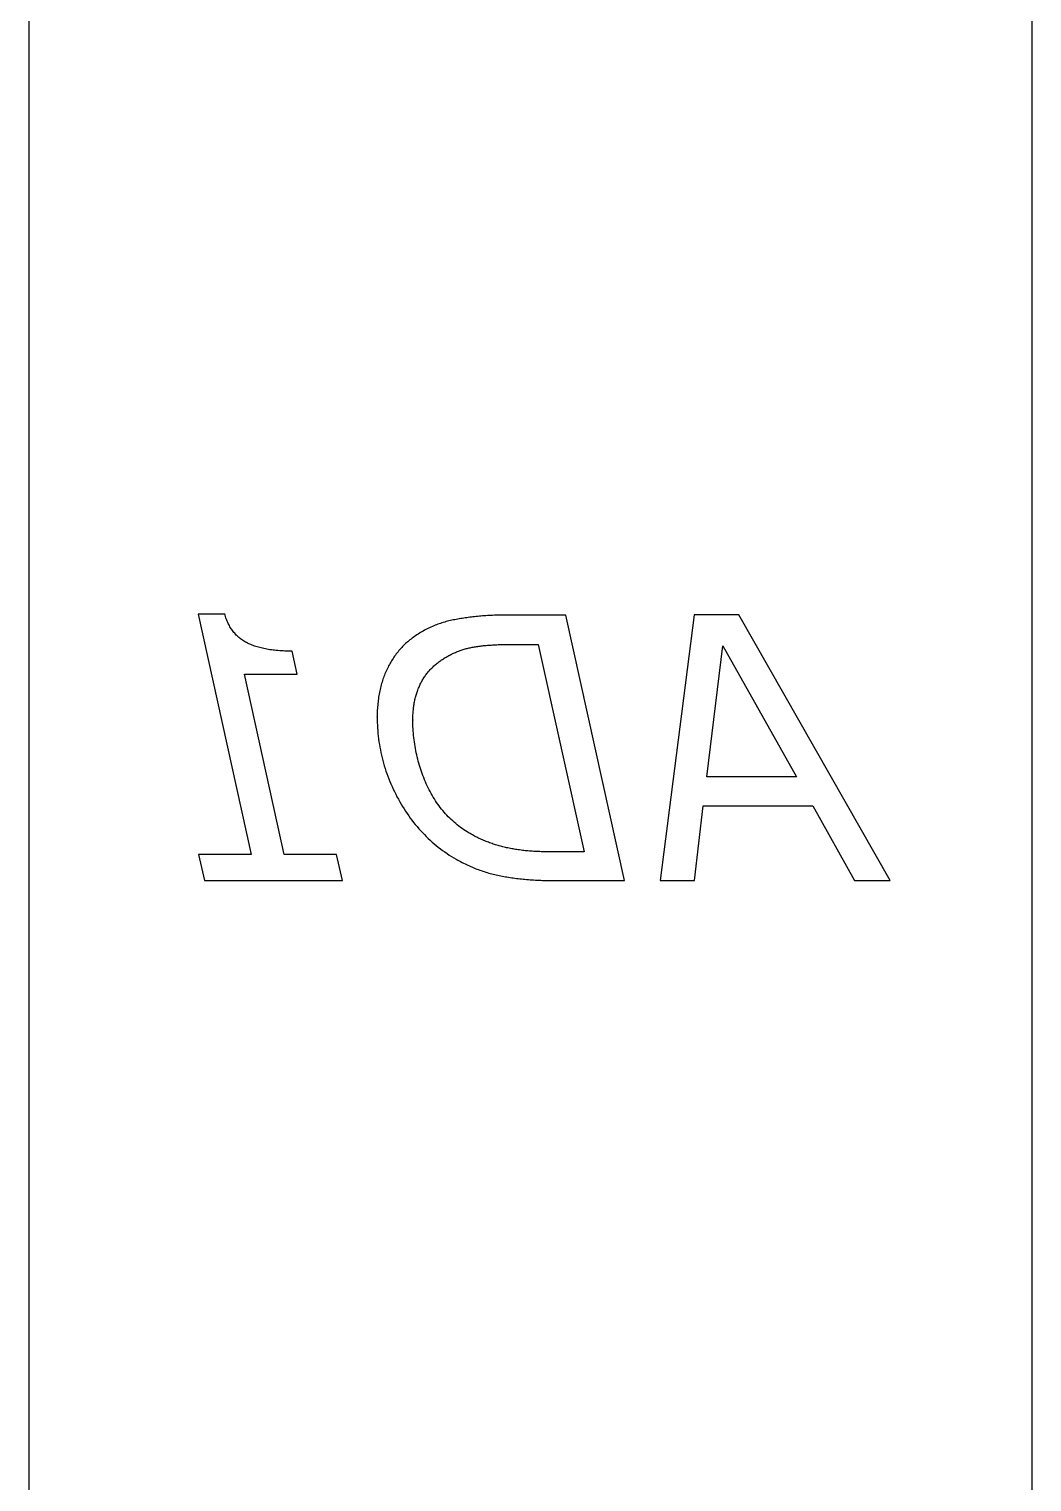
# Model space of a CAD drawing. Extents: x 0.1 to 3.8, y 0.1 to 10.9.
# Drawn here: x 0.062 to 1.938, y 2.778 to 5.494 of the extents above; entities that cross this region are included whole.
import ezdxf

# ---------------------------------------------------------------- set-up
doc = ezdxf.new("R2010")
doc.units = 0
doc.layers.add('CAPA_1', color=7, linetype='CONTINUOUS')

msp = doc.modelspace()

# ---------------------------------------------------------------- linework, layer by layer
at = {"layer": 'CAPA_1', "color": 7}
for points in [[(0.0621, 9.9379), (1.9379, 9.9379), (1.9379, 0.0621), (0.0621, 0.0621)], [(1.2427, 3.9021), (1.3069, 3.9021), (1.3229, 4.0417), (1.5279, 4.0417), (1.6058, 3.9021), (1.6726, 3.9021), (1.3896, 4.3984), (1.306, 4.3984)], [(1.3299, 4.0957), (1.3596, 4.3407), (1.4976, 4.0957)]]:
    msp.add_lwpolyline(points, close=True, dxfattribs=at)
for points in [[(0.4281, 4.4001), (0.3782, 4.4001), (0.4776, 3.9504), (0.3792, 3.9504), (0.3901, 3.9021)], [(0.4689, 4.3467), (0.467, 4.3478), (0.4651, 4.3489), (0.4632, 4.3501), (0.4614, 4.3513), (0.4596, 4.3525), (0.4578, 4.3538), (0.4561, 4.3552), (0.4545, 4.3565), (0.4529, 4.358), (0.4513, 4.3594), (0.4498, 4.3609), (0.4483, 4.3625), (0.4468, 4.3641), (0.4454, 4.3657), (0.4441, 4.3674), (0.4427, 4.3691), (0.4415, 4.3709), (0.4402, 4.3727), (0.439, 4.3745), (0.4379, 4.3764), (0.4368, 4.3784), (0.4357, 4.3803), (0.4347, 4.3824), (0.4337, 4.3844), (0.4328, 4.3865), (0.4319, 4.3887), (0.431, 4.3909), (0.4302, 4.3931), (0.4295, 4.3954), (0.4287, 4.3977), (0.4281, 4.4001)], [(0.8611, 4.39), (0.8584, 4.3895), (0.8556, 4.389), (0.8529, 4.3885), (0.8502, 4.3879), (0.8475, 4.3872), (0.8448, 4.3866), (0.8422, 4.3859), (0.8395, 4.3851), (0.8369, 4.3844), (0.8343, 4.3836), (0.8317, 4.3827), (0.8291, 4.3818), (0.8265, 4.3809), (0.824, 4.3799), (0.8214, 4.379), (0.8189, 4.3779), (0.8164, 4.3769), (0.8139, 4.3758), (0.8114, 4.3746), (0.809, 4.3734), (0.8065, 4.3722), (0.8041, 4.371), (0.8017, 4.3697), (0.7993, 4.3683), (0.7969, 4.367), (0.7945, 4.3656), (0.7921, 4.3641), (0.7898, 4.3627), (0.7875, 4.3612), (0.7852, 4.3596), (0.7829, 4.358)], [(0.9553, 4.3982), (0.952, 4.3982), (0.9487, 4.3982), (0.9454, 4.3981), (0.9421, 4.398), (0.9389, 4.398), (0.9356, 4.3979), (0.9324, 4.3978), (0.9292, 4.3976), (0.9261, 4.3975), (0.9229, 4.3973), (0.9198, 4.3972), (0.9167, 4.397), (0.9136, 4.3967), (0.9105, 4.3965), (0.9074, 4.3963), (0.9044, 4.396), (0.9014, 4.3957), (0.8984, 4.3954), (0.8954, 4.3951), (0.8924, 4.3948), (0.8895, 4.3944), (0.8866, 4.3941), (0.8836, 4.3937), (0.8808, 4.3933), (0.8779, 4.3929), (0.8751, 4.3924), (0.8722, 4.392), (0.8694, 4.3915), (0.8666, 4.391), (0.8639, 4.3905), (0.8611, 4.39)], [(1.0473, 3.9019), (1.1757, 3.9019), (1.0658, 4.3982), (0.9553, 4.3982)], [(0.5545, 4.3307), (0.551, 4.3307), (0.5475, 4.3308), (0.5441, 4.3308), (0.5407, 4.331), (0.5374, 4.3311), (0.5341, 4.3313), (0.5309, 4.3315), (0.5277, 4.3318), (0.5246, 4.3321), (0.5215, 4.3324), (0.5185, 4.3327), (0.5155, 4.3331), (0.5126, 4.3335), (0.5097, 4.334), (0.5069, 4.3345), (0.5041, 4.335), (0.5014, 4.3355), (0.4988, 4.3361), (0.4962, 4.3367), (0.4936, 4.3374), (0.4911, 4.3381), (0.4887, 4.3388), (0.4863, 4.3395), (0.4839, 4.3403), (0.4816, 4.3411), (0.4794, 4.342), (0.4772, 4.3429), (0.475, 4.3438), (0.473, 4.3447), (0.4709, 4.3457), (0.4689, 4.3467)], [(0.7829, 4.358), (0.7807, 4.3565), (0.7786, 4.3549), (0.7765, 4.3533), (0.7744, 4.3517), (0.7724, 4.35), (0.7704, 4.3483), (0.7684, 4.3466), (0.7665, 4.3448), (0.7646, 4.343), (0.7627, 4.3412), (0.7609, 4.3394), (0.7591, 4.3375), (0.7573, 4.3356), (0.7555, 4.3336), (0.7538, 4.3317), (0.7522, 4.3297), (0.7505, 4.3276), (0.7489, 4.3256), (0.7474, 4.3235), (0.7458, 4.3214), (0.7443, 4.3192), (0.7429, 4.317), (0.7414, 4.3148), (0.74, 4.3126), (0.7387, 4.3103), (0.7373, 4.308), (0.736, 4.3057), (0.7347, 4.3033), (0.7335, 4.3009), (0.7323, 4.2985), (0.7311, 4.296)], [(0.3901, 3.9021), (0.6481, 3.9021), (0.6372, 3.9504), (0.5395, 3.9504), (0.4648, 4.2877), (0.5638, 4.2877), (0.5545, 4.3307)], [(0.832, 4.3132), (0.8337, 4.3143), (0.8354, 4.3154), (0.8371, 4.3165), (0.8388, 4.3176), (0.8405, 4.3186), (0.8422, 4.3197), (0.8439, 4.3207), (0.8456, 4.3216), (0.8474, 4.3226), (0.8491, 4.3235), (0.8508, 4.3244), (0.8526, 4.3253), (0.8544, 4.3261), (0.8561, 4.327), (0.8579, 4.3278), (0.8597, 4.3285), (0.8615, 4.3293), (0.8633, 4.33), (0.8651, 4.3307), (0.8669, 4.3314), (0.8687, 4.332), (0.8705, 4.3327), (0.8724, 4.3333), (0.8742, 4.3338), (0.8761, 4.3344), (0.8779, 4.3349), (0.8798, 4.3354), (0.8816, 4.3359), (0.8835, 4.3363), (0.8854, 4.3368), (0.8873, 4.3372)], [(0.8873, 4.3372), (0.8892, 4.3376), (0.8912, 4.3379), (0.8931, 4.3383), (0.8951, 4.3386), (0.8972, 4.339), (0.8993, 4.3393), (0.9014, 4.3396), (0.9035, 4.3399), (0.9057, 4.3402), (0.9079, 4.3405), (0.9101, 4.3407), (0.9124, 4.341), (0.9147, 4.3412), (0.917, 4.3415), (0.9194, 4.3417), (0.9218, 4.3419), (0.9242, 4.342), (0.9267, 4.3422), (0.9292, 4.3424), (0.9317, 4.3425), (0.9343, 4.3427), (0.9369, 4.3428), (0.9395, 4.3429), (0.9422, 4.343), (0.9449, 4.3431), (0.9476, 4.3431), (0.9503, 4.3432), (0.9531, 4.3432), (0.956, 4.3433), (0.9588, 4.3433), (0.9617, 4.3433)], [(0.9617, 4.3433), (1.0144, 4.3433), (1.1006, 3.9557), (1.0345, 3.9557)], [(0.7311, 4.296), (0.73, 4.2936), (0.7289, 4.2911), (0.7278, 4.2886), (0.7268, 4.286), (0.7258, 4.2834), (0.7249, 4.2808), (0.724, 4.2782), (0.7231, 4.2756), (0.7223, 4.2729), (0.7215, 4.2702), (0.7207, 4.2675), (0.72, 4.2647), (0.7193, 4.2619), (0.7186, 4.2591), (0.718, 4.2563), (0.7174, 4.2534), (0.7169, 4.2505), (0.7164, 4.2476), (0.7159, 4.2447), (0.7155, 4.2417), (0.7151, 4.2387), (0.7148, 4.2357), (0.7144, 4.2327), (0.7142, 4.2296), (0.7139, 4.2265), (0.7137, 4.2234), (0.7135, 4.2202), (0.7134, 4.217), (0.7133, 4.2138), (0.7133, 4.2106), (0.7132, 4.2073)], [(0.7931, 4.2672), (0.7939, 4.269), (0.7948, 4.2707), (0.7957, 4.2725), (0.7966, 4.2742), (0.7976, 4.2759), (0.7985, 4.2776), (0.7995, 4.2792), (0.8006, 4.2808), (0.8016, 4.2825), (0.8027, 4.2841), (0.8038, 4.2857), (0.805, 4.2872), (0.8062, 4.2888), (0.8074, 4.2903), (0.8086, 4.2918), (0.8098, 4.2933), (0.8111, 4.2947), (0.8124, 4.2962), (0.8138, 4.2976), (0.8152, 4.299), (0.8166, 4.3004), (0.818, 4.3017), (0.8194, 4.3031), (0.8209, 4.3044), (0.8224, 4.3057), (0.824, 4.307), (0.8255, 4.3083), (0.8271, 4.3095), (0.8287, 4.3108), (0.8304, 4.312), (0.832, 4.3132)], [(0.78, 4.2019), (0.78, 4.2043), (0.7801, 4.2068), (0.7801, 4.2092), (0.7802, 4.2115), (0.7803, 4.2139), (0.7805, 4.2162), (0.7807, 4.2185), (0.7809, 4.2208), (0.7811, 4.2231), (0.7814, 4.2253), (0.7816, 4.2275), (0.782, 4.2297), (0.7823, 4.2319), (0.7827, 4.234), (0.7831, 4.2362), (0.7835, 4.2383), (0.7839, 4.2404), (0.7844, 4.2424), (0.7849, 4.2445), (0.7854, 4.2465), (0.786, 4.2485), (0.7866, 4.2504), (0.7872, 4.2524), (0.7878, 4.2543), (0.7885, 4.2562), (0.7892, 4.2581), (0.7899, 4.26), (0.7907, 4.2618), (0.7915, 4.2636), (0.7923, 4.2654), (0.7931, 4.2672)], [(0.7132, 4.2073), (0.7133, 4.208)], [(0.7133, 4.208), (0.7133, 4.2028), (0.7134, 4.1976), (0.7136, 4.1924), (0.7139, 4.1872), (0.7143, 4.182), (0.7147, 4.1769), (0.7153, 4.1718), (0.7159, 4.1666), (0.7166, 4.1615), (0.7174, 4.1565), (0.7182, 4.1514), (0.7192, 4.1464), (0.7202, 4.1414), (0.7213, 4.1363), (0.7225, 4.1314), (0.7238, 4.1264), (0.7252, 4.1214), (0.7266, 4.1165), (0.7281, 4.1116), (0.7297, 4.1067), (0.7314, 4.1018), (0.7332, 4.097), (0.735, 4.0921), (0.737, 4.0873), (0.739, 4.0825), (0.7411, 4.0777), (0.7433, 4.0729), (0.7456, 4.0682), (0.7479, 4.0635), (0.7503, 4.0587), (0.7529, 4.054)], [(0.8068, 4.0792), (0.8051, 4.0829), (0.8035, 4.0867), (0.8019, 4.0905), (0.8003, 4.0943), (0.7989, 4.0981), (0.7974, 4.1019), (0.7961, 4.1057), (0.7948, 4.1096), (0.7935, 4.1134), (0.7923, 4.1173), (0.7912, 4.1212), (0.7901, 4.1251), (0.789, 4.1291), (0.7881, 4.133), (0.7871, 4.1369), (0.7863, 4.1409), (0.7855, 4.1449), (0.7847, 4.1489), (0.784, 4.1529), (0.7834, 4.1569), (0.7828, 4.161), (0.7823, 4.165), (0.7818, 4.1691), (0.7814, 4.1732), (0.781, 4.1773), (0.7807, 4.1814), (0.7804, 4.1855), (0.7802, 4.1897), (0.7801, 4.1938), (0.78, 4.198), (0.78, 4.2022)], [(0.78, 4.2022), (0.78, 4.2019)], [(0.8851, 3.9908), (0.8818, 3.9928), (0.8785, 3.9949), (0.8753, 3.997), (0.8722, 3.9992), (0.8691, 4.0014), (0.8661, 4.0037), (0.8631, 4.006), (0.8602, 4.0084), (0.8573, 4.0109), (0.8545, 4.0134), (0.8517, 4.016), (0.8489, 4.0186), (0.8463, 4.0213), (0.8436, 4.024), (0.8411, 4.0268), (0.8385, 4.0296), (0.8361, 4.0326), (0.8336, 4.0355), (0.8313, 4.0385), (0.829, 4.0416), (0.8267, 4.0447), (0.8245, 4.0479), (0.8223, 4.0512), (0.8202, 4.0545), (0.8181, 4.0578), (0.8161, 4.0613), (0.8142, 4.0647), (0.8122, 4.0683), (0.8104, 4.0718), (0.8086, 4.0755), (0.8068, 4.0792)], [(0.7529, 4.054), (0.7554, 4.0494), (0.7581, 4.0448), (0.7608, 4.0403), (0.7636, 4.0359), (0.7664, 4.0315), (0.7693, 4.0272), (0.7722, 4.0229), (0.7752, 4.0188), (0.7783, 4.0146), (0.7814, 4.0106), (0.7846, 4.0066), (0.7879, 4.0028), (0.7912, 3.9989), (0.7945, 3.9952), (0.798, 3.9915), (0.8015, 3.9878), (0.805, 3.9843), (0.8086, 3.9808), (0.8123, 3.9774), (0.816, 3.974), (0.8198, 3.9708), (0.8237, 3.9675), (0.8276, 3.9644), (0.8316, 3.9613), (0.8356, 3.9583), (0.8397, 3.9554), (0.8439, 3.9525), (0.8481, 3.9497), (0.8524, 3.947), (0.8567, 3.9443), (0.8611, 3.9417)], [(0.9531, 3.9638), (0.9508, 3.9644), (0.9484, 3.9649), (0.9461, 3.9655), (0.9438, 3.9661), (0.9416, 3.9667), (0.9393, 3.9674), (0.937, 3.9681), (0.9347, 3.9688), (0.9325, 3.9695), (0.9302, 3.9702), (0.928, 3.971), (0.9258, 3.9717), (0.9235, 3.9726), (0.9213, 3.9734), (0.9191, 3.9742), (0.9169, 3.9751), (0.9148, 3.976), (0.9126, 3.9769), (0.9104, 3.9778), (0.9082, 3.9788), (0.9061, 3.9798), (0.904, 3.9808), (0.9018, 3.9818), (0.8997, 3.9829), (0.8976, 3.9839), (0.8955, 3.985), (0.8934, 3.9861), (0.8913, 3.9873), (0.8892, 3.9884), (0.8871, 3.9896), (0.8851, 3.9908)], [(0.8611, 3.9417), (0.8638, 3.9402), (0.8666, 3.9387), (0.8693, 3.9373), (0.872, 3.9359), (0.8748, 3.9345), (0.8775, 3.9331), (0.8802, 3.9318), (0.883, 3.9305), (0.8858, 3.9293), (0.8885, 3.9281), (0.8913, 3.9269), (0.894, 3.9257), (0.8968, 3.9246), (0.8996, 3.9235), (0.9024, 3.9225), (0.9051, 3.9215), (0.9079, 3.9205), (0.9107, 3.9195), (0.9135, 3.9186), (0.9163, 3.9177), (0.9191, 3.9168), (0.9219, 3.916), (0.9247, 3.9152), (0.9275, 3.9145), (0.9303, 3.9137), (0.9332, 3.913), (0.936, 3.9124), (0.9388, 3.9118), (0.9417, 3.9112), (0.9445, 3.9106), (0.9473, 3.9101)], [(1.0345, 3.9557), (1.0316, 3.9557), (1.0287, 3.9557), (1.0258, 3.9557), (1.0229, 3.9558), (1.02, 3.9559), (1.0172, 3.956), (1.0144, 3.9561), (1.0116, 3.9562), (1.0088, 3.9563), (1.0061, 3.9565), (1.0034, 3.9567), (1.0006, 3.9569), (0.998, 3.9571), (0.9953, 3.9573), (0.9926, 3.9576), (0.99, 3.9578), (0.9874, 3.9581), (0.9848, 3.9584), (0.9823, 3.9587), (0.9797, 3.9591), (0.9772, 3.9594), (0.9747, 3.9598), (0.9722, 3.9602), (0.9697, 3.9606), (0.9673, 3.961), (0.9649, 3.9614), (0.9625, 3.9619), (0.9601, 3.9623), (0.9577, 3.9628), (0.9554, 3.9633), (0.9531, 3.9638)], [(0.9473, 3.9101), (0.9502, 3.9095), (0.9531, 3.909), (0.956, 3.9086), (0.9589, 3.9081), (0.9619, 3.9076), (0.9648, 3.9072), (0.9678, 3.9068), (0.9709, 3.9064), (0.9739, 3.906), (0.977, 3.9056), (0.9801, 3.9053), (0.9832, 3.905), (0.9864, 3.9046), (0.9896, 3.9043), (0.9928, 3.9041), (0.996, 3.9038), (0.9992, 3.9036), (1.0025, 3.9033), (1.0058, 3.9031), (1.0091, 3.9029), (1.0125, 3.9027), (1.0158, 3.9026), (1.0192, 3.9024), (1.0227, 3.9023), (1.0261, 3.9022), (1.0296, 3.9021), (1.0331, 3.902), (1.0366, 3.902), (1.0401, 3.9019), (1.0437, 3.9019), (1.0473, 3.9019)]]:
    msp.add_lwpolyline(points, dxfattribs=at)

doc.saveas('drawing.dxf')
